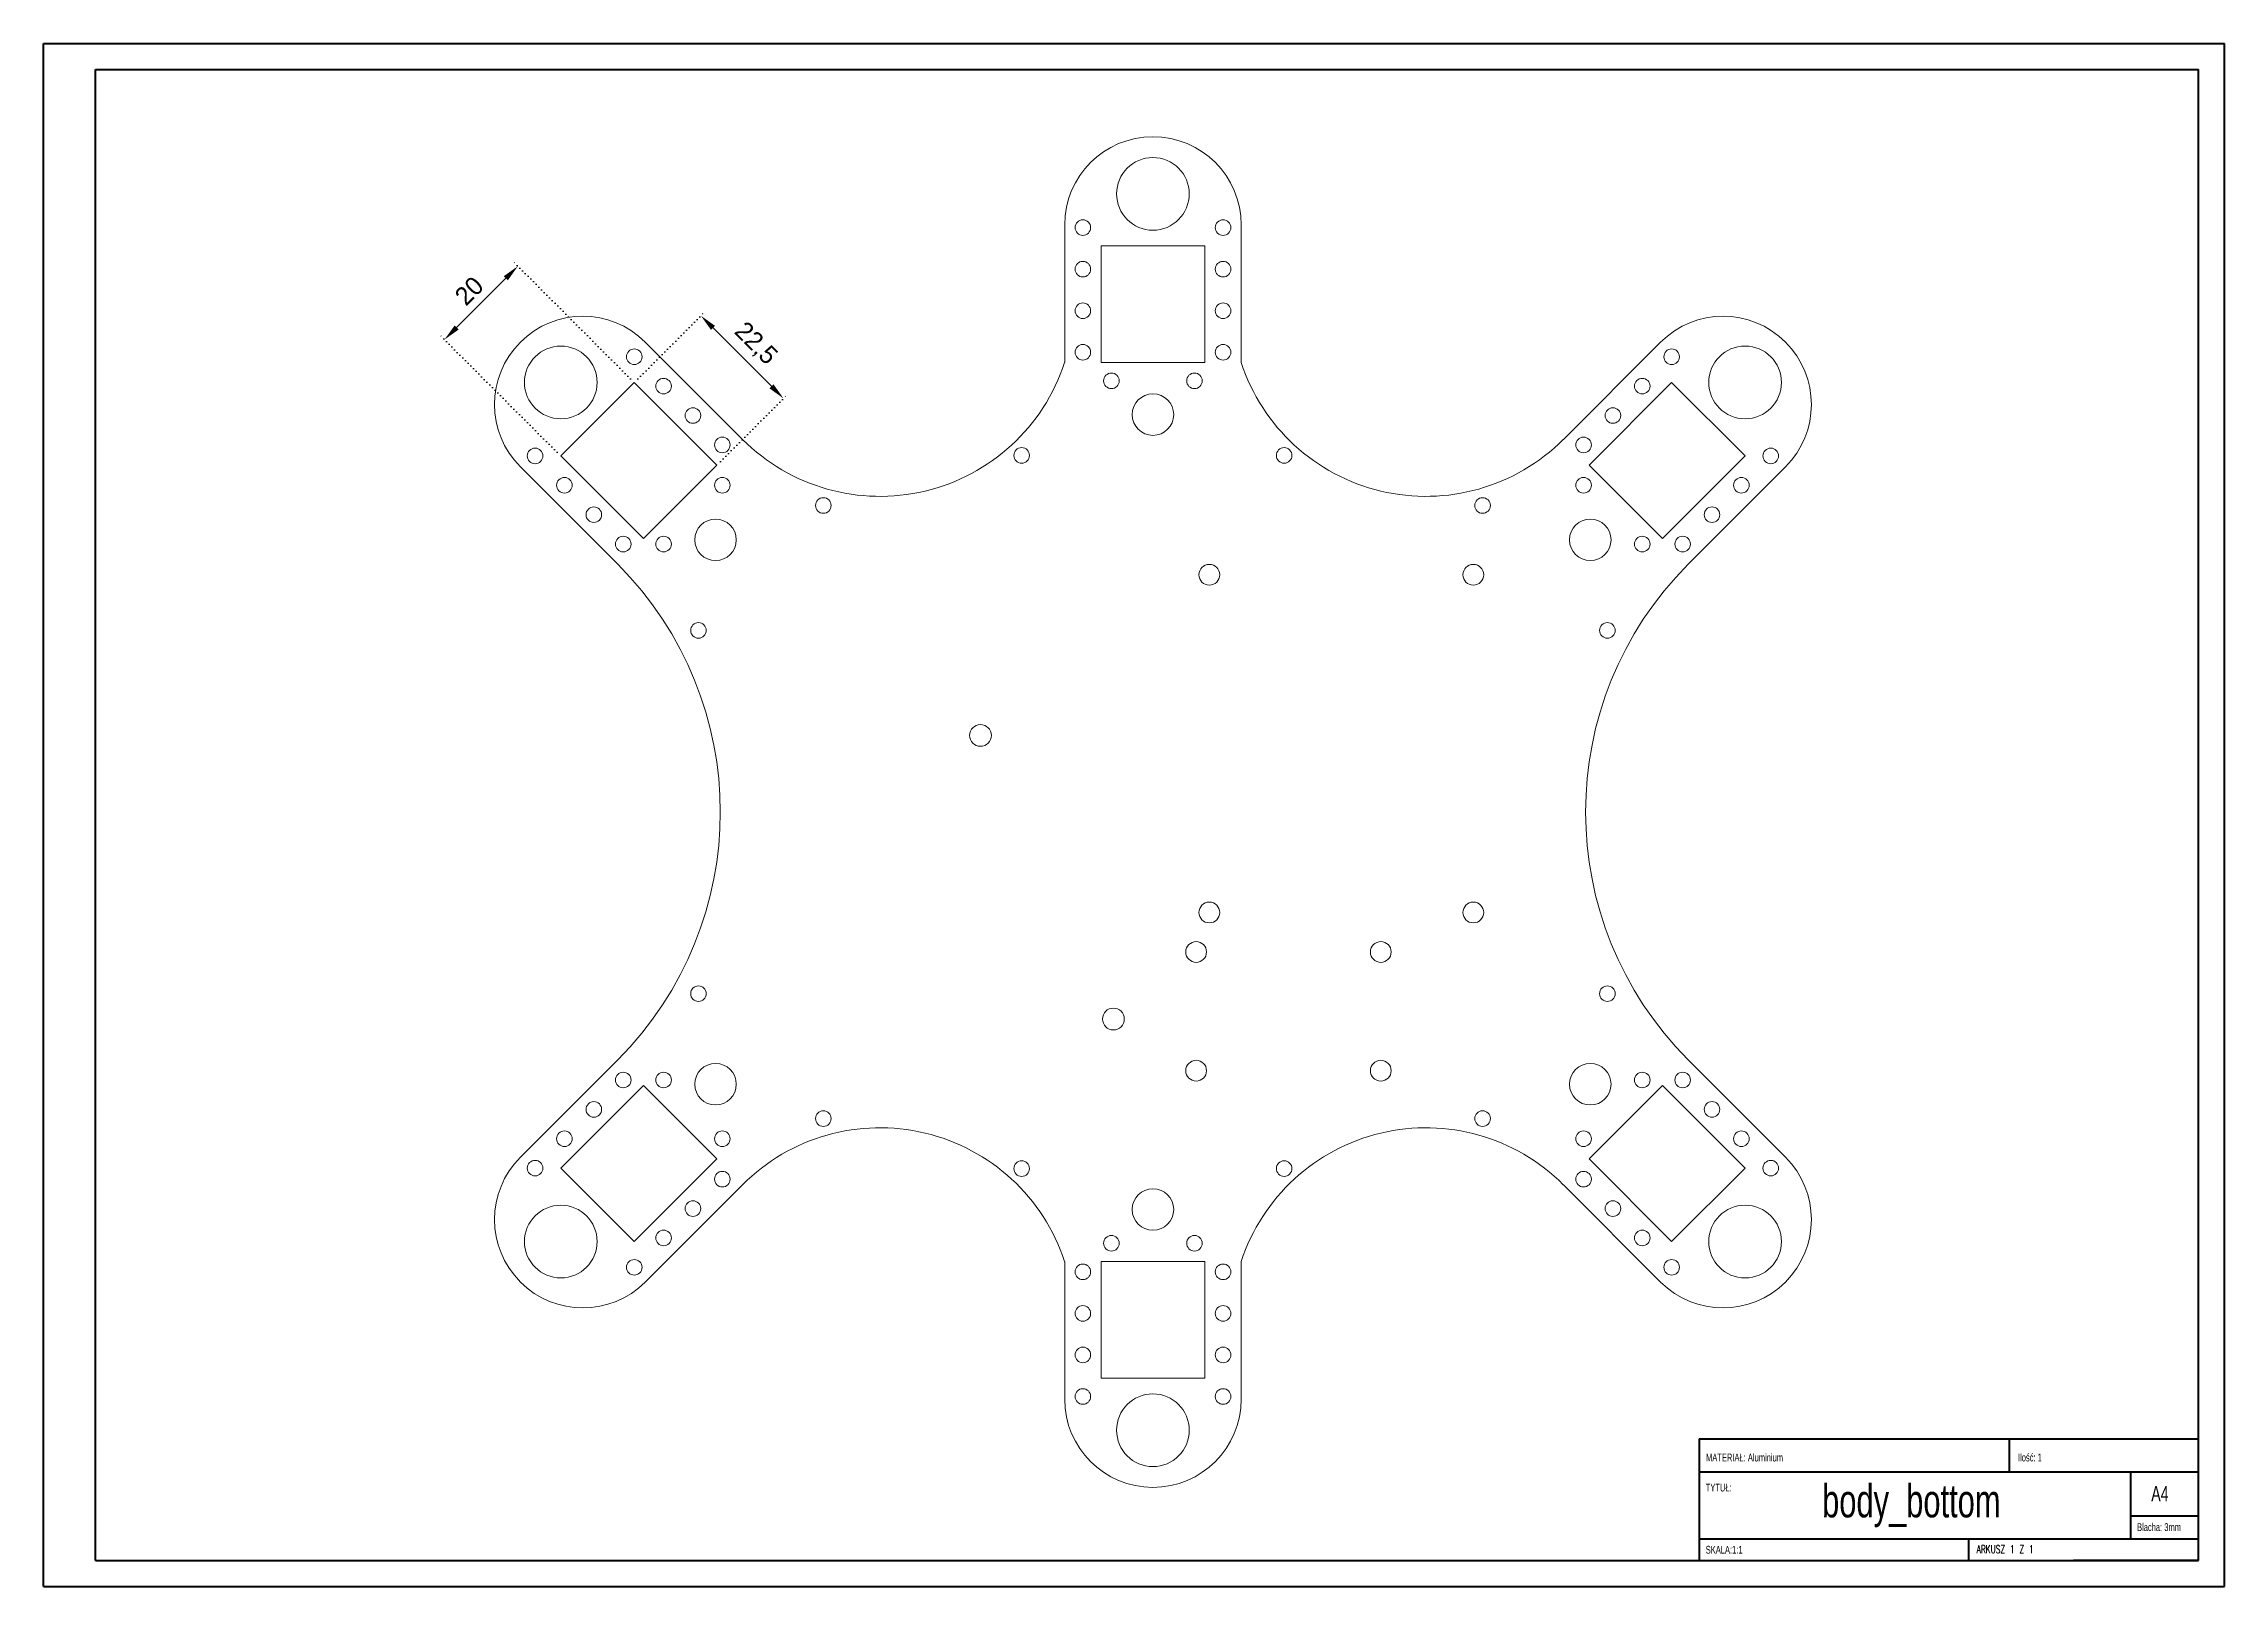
# Model space of a CAD drawing. Header units: millimetres. Extents: x 2454 to 2874, y 777 to 1074.
import ezdxf

# ---------------------------------------------------------------- set-up
doc = ezdxf.new("R2010")
doc.units = ezdxf.units.MM
doc.header["$PDSIZE"] = -1
doc.linetypes.add('DOT2', pattern=[0.635, 0, -0.635])
doc.styles.add('SLDTEXTSTYLE0', font='TXT', dxfattribs={"width": 0.7})
doc.styles.add('SLDTEXTSTYLE1', font='TXT', dxfattribs={"width": 0.7, "bigfont": 'bigfont'})
doc.dimstyles.new('ISO-25 (dot)', dxfattribs={"dimtxt": 3.5, "dimasz": 3.302, "dimexe": 1, "dimexo": 1, "dimgap": 1.524, "dimtad": 1, "dimdec": 1, "dimtxsty": 'Standard', "dimcen": 2.5, "dimazin": 0, "dimtfac": 1, "dimtdec": 1, "dimtmove": 0, "dimatfit": 3, "dimfxl": 1, "dimtzin": 0, "dimarcsym": 0})

# ---------------------------------------------------------------- blocks, each defined once
blk = doc.blocks.new('*D3')
at = {"color": 0, "linetype": 'DOT2', "lineweight": -2, "transparency": 16777216}
for p, q in [((2568.32, 1009.11), (2581.16, 1021.96)), ((2584.23, 993.2), (2597.07, 1006.05))]:
    blk.add_line(p, q, dxfattribs=at)
at = {"color": 0, "lineweight": -2, "transparency": 16777216}
blk.add_line((2582.79, 1018.91), (2594.03, 1007.67), dxfattribs=at)
at = {"color": 0, "transparency": 16777216}
for points in [[(2583.18, 1019.3), (2582.4, 1018.52), (2580.45, 1021.25)], [(2594.42, 1008.06), (2593.64, 1007.28), (2596.36, 1005.34)]]:
    blk.add_solid(points, dxfattribs=at)
at = {"layer": 'Defpoints', "color": 0, "transparency": 16777216}
for p in [(2567.61, 1008.41), (2596.36, 1005.34), (2583.52, 992.5)]:
    blk.add_point(p, dxfattribs=at)
at = {"color": 0, "transparency": 16777216, "insert": (2590.93, 1015.81), "char_height": 3.5, "attachment_point": 5, "rotation": 315}
blk.add_mtext('22,5', dxfattribs=at)
blk = doc.blocks.new('*D4')
at = {"color": 0, "linetype": 'DOT2', "lineweight": -2, "transparency": 16777216}
for p, q in [((2566.9, 1009.11), (2544.51, 1031.51)), ((2552.76, 994.97), (2530.36, 1017.37))]:
    blk.add_line(p, q, dxfattribs=at)
at = {"color": 0, "lineweight": -2, "transparency": 16777216}
blk.add_line((2542.88, 1028.47), (2533.41, 1018.99), dxfattribs=at)
at = {"color": 0, "transparency": 16777216}
for points in [[(2542.49, 1028.86), (2543.27, 1028.08), (2545.21, 1030.8)], [(2533.02, 1019.38), (2533.8, 1018.6), (2531.07, 1016.66)]]:
    blk.add_solid(points, dxfattribs=at)
at = {"layer": 'Defpoints', "color": 0, "transparency": 16777216}
for p in [(2531.07, 1016.66), (2567.61, 1008.41), (2553.47, 994.26)]:
    blk.add_point(p, dxfattribs=at)
at = {"color": 0, "transparency": 16777216, "insert": (2535.83, 1026.04), "char_height": 3.5, "attachment_point": 5, "rotation": 45}
blk.add_mtext('20', dxfattribs=at)

msp = doc.modelspace()

# ---------------------------------------------------------------- linework, layer by layer
at = {"color": 7, "linetype": 'Continuous', "lineweight": 40}
for p, q in [((2453.86, 776.64), (2453.86, 1073.64)), ((2453.86, 1073.64), (2663.86, 1073.64)), ((2663.86, 1073.64), (2873.86, 1073.64)), ((2873.86, 776.64), (2873.86, 1073.64)), ((2463.86, 781.64), (2463.86, 1068.64)), ((2463.86, 1068.64), (2868.86, 1068.64)), ((2868.86, 781.64), (2868.86, 1068.64)), ((2772.69, 805.01), (2868.86, 805.01)), ((2772.69, 805.01), (2772.69, 781.64)), ((2832.46, 798.73), (2832.46, 805.01)), ((2868.86, 798.64), (2772.69, 798.64)), ((2855.86, 785.89), (2855.86, 798.64)), ((2868.86, 790.14), (2855.86, 790.14)), ((2772.69, 785.79), (2868.86, 785.79)), ((2824.66, 781.64), (2824.66, 785.79)), ((2463.86, 781.64), (2868.86, 781.64)), ((2868.86, 781.64), (2844.77, 781.64)), ((2453.86, 776.64), (2663.86, 776.64)), ((2663.86, 776.64), (2873.86, 776.64))]:
    msp.add_line(p, q, dxfattribs=at)
at = {"color": 7, "linetype": 'Continuous', "lineweight": 15}
for p, q in [((2650.51, 1038.72), (2650.51, 1012.22)), ((2684.51, 1012.22), (2684.51, 1038.72)), ((2677.51, 1034.72), (2657.51, 1034.72)), ((2657.51, 1034.72), (2657.51, 1012.22)), ((2677.51, 1012.22), (2677.51, 1034.72)), ((2588.47, 997.44), (2569.73, 1016.18)), ((2657.51, 1012.22), (2677.51, 1012.22)), ((2765.29, 1016.18), (2746.55, 997.44)), ((2567.61, 1008.41), (2553.47, 994.26)), ((2583.52, 992.5), (2567.61, 1008.41)), ((2767.41, 1008.41), (2751.5, 992.5)), ((2781.55, 994.26), (2767.41, 1008.41)), ((2545.69, 992.14), (2564.43, 973.4)), ((2553.47, 994.26), (2569.38, 978.35)), ((2569.38, 978.35), (2583.52, 992.5)), ((2751.5, 992.5), (2765.64, 978.35)), ((2765.64, 978.35), (2781.55, 994.26)), ((2770.59, 973.4), (2789.33, 992.14)), ((2564.43, 878.01), (2545.69, 859.27)), ((2789.33, 859.27), (2770.59, 878.01)), ((2569.38, 873.06), (2553.47, 857.15)), ((2583.52, 858.92), (2569.38, 873.06)), ((2765.64, 873.06), (2751.5, 858.92)), ((2781.55, 857.15), (2765.64, 873.06)), ((2553.47, 857.15), (2567.61, 843.01)), ((2567.61, 843.01), (2583.52, 858.92)), ((2751.5, 858.92), (2767.41, 843.01)), ((2767.41, 843.01), (2781.55, 857.15)), ((2569.73, 835.23), (2588.47, 853.97)), ((2746.55, 853.97), (2765.29, 835.23)), ((2650.51, 839.19), (2650.51, 812.69)), ((2677.51, 839.19), (2657.51, 839.19)), ((2657.51, 839.19), (2657.51, 816.69)), ((2677.51, 816.69), (2677.51, 839.19)), ((2684.51, 812.69), (2684.51, 839.19)), ((2657.51, 816.69), (2677.51, 816.69))]:
    msp.add_line(p, q, dxfattribs=at)
for centre, radius in [((2667.51, 1044.72), 7), ((2654.01, 1038.22), 1.5), ((2681.01, 1038.22), 1.5), ((2654.01, 1030.22), 1.5), ((2681.01, 1030.22), 1.5), ((2654.01, 1022.22), 1.5), ((2681.01, 1022.22), 1.5), ((2553.47, 1008.41), 7), ((2567.61, 1013.35), 1.5), ((2654.01, 1014.22), 1.5), ((2681.01, 1014.22), 1.5), ((2767.41, 1013.35), 1.5), ((2781.55, 1008.41), 7), ((2573.27, 1007.7), 1.5), ((2659.51, 1008.72), 1.5), ((2675.51, 1008.72), 1.5), ((2761.75, 1007.7), 1.5), ((2667.51, 1002.22), 4), ((2578.92, 1002.04), 1.5), ((2756.09, 1002.04), 1.5), ((2548.52, 994.26), 1.5), ((2584.58, 996.38), 1.5), ((2642.23, 994.36), 1.5), ((2692.78, 994.36), 1.5), ((2750.44, 996.38), 1.5), ((2786.5, 994.26), 1.5), ((2554.17, 988.61), 1.5), ((2584.58, 988.61), 1.5), ((2750.44, 988.61), 1.5), ((2780.84, 988.61), 1.5), ((2559.83, 982.95), 1.5), ((2604.03, 984.72), 1.5), ((2730.99, 984.72), 1.5), ((2775.18, 982.95), 1.5), ((2565.49, 977.29), 1.5), ((2573.27, 977.29), 1.5), ((2583.27, 978.11), 4), ((2751.74, 978.11), 4), ((2761.75, 977.29), 1.5), ((2769.53, 977.29), 1.5), ((2678.37, 971.39), 2), ((2729.21, 971.39), 2), ((2579.98, 960.68), 1.5), ((2755.03, 960.68), 1.5), ((2634.29, 940.46), 2.1), ((2678.37, 906.37), 2), ((2729.21, 906.37), 2), ((2675.83, 898.77), 2), ((2711.39, 898.77), 2), ((2579.98, 890.74), 1.5), ((2755.03, 890.74), 1.5), ((2659.89, 885.86), 2.1), ((2675.83, 875.91), 2), ((2711.39, 875.91), 2), ((2565.49, 874.12), 1.5), ((2573.27, 874.12), 1.5), ((2583.27, 873.31), 4), ((2751.74, 873.31), 4), ((2761.75, 874.12), 1.5), ((2769.53, 874.12), 1.5), ((2559.83, 868.46), 1.5), ((2775.18, 868.46), 1.5), ((2604.03, 866.7), 1.5), ((2730.99, 866.7), 1.5), ((2554.17, 862.81), 1.5), ((2584.58, 862.81), 1.5), ((2750.44, 862.81), 1.5), ((2780.84, 862.81), 1.5), ((2548.52, 857.15), 1.5), ((2642.23, 857.06), 1.5), ((2692.78, 857.06), 1.5), ((2786.5, 857.15), 1.5), ((2584.58, 855.03), 1.5), ((2667.51, 849.19), 4), ((2750.44, 855.03), 1.5), ((2553.47, 843.01), 7), ((2578.92, 849.37), 1.5), ((2756.09, 849.37), 1.5), ((2781.55, 843.01), 7), ((2573.27, 843.71), 1.5), ((2761.75, 843.71), 1.5), ((2659.51, 842.69), 1.5), ((2675.51, 842.69), 1.5), ((2567.61, 838.06), 1.5), ((2654.01, 837.19), 1.5), ((2681.01, 837.19), 1.5), ((2767.41, 838.06), 1.5), ((2654.01, 829.19), 1.5), ((2681.01, 829.19), 1.5), ((2654.01, 821.19), 1.5), ((2681.01, 821.19), 1.5), ((2654.01, 813.19), 1.5), ((2667.51, 806.69), 7), ((2681.01, 813.19), 1.5)]:
    msp.add_circle(centre, radius, dxfattribs=at)
for centre, radius, start, end in [((2667.51, 1038.72), 17, 0, 180), ((2557.71, 1004.16), 17, 45, 225), ((2777.31, 1004.16), 17, 315, 135), ((2614.94, 1023.92), 37.44, 225, 341.7905), ((2720.07, 1023.92), 37.44, 198.2095, 315), ((2516.73, 925.71), 67.45, 315, 45), ((2818.29, 925.71), 67.45, 135, 225), ((2614.94, 827.49), 37.44, 18.2095, 135), ((2720.07, 827.49), 37.44, 45, 161.7905), ((2557.71, 847.25), 17, 135, 315), ((2777.31, 847.25), 17, 225, 45), ((2667.51, 812.69), 17, 180, 0)]:
    msp.add_arc(centre, radius, start, end, dxfattribs=at)

# ---------------------------------------------------------------- texts
at = {"color": 7, "linetype": 'Continuous', "lineweight": 0}
for s, insert, char_height, attachment_point, style in [('MATERIAŁ: Aluminium', (2774.03, 802.19), 1.5, 1, 'SLDTEXTSTYLE0'), ('Ilość: 1', (2834.11, 802.19), 1.5, 1, 'SLDTEXTSTYLE0'), ('TYTUŁ:', (2773.97, 796.41), 1.5, 1, 'SLDTEXTSTYLE0'), ('body_bottom', (2813.57, 796.27), 6.35, 2, 'SLDTEXTSTYLE0'), ('A4', (2859.78, 795.94), 2.91, 1, 'SLDTEXTSTYLE0'), ('Blacha: 3mm', (2857.04, 788.79), 1.5, 1, 'SLDTEXTSTYLE0'), ('SKALA:1:1', (2773.97, 784.44), 1.5, 1, 'SLDTEXTSTYLE0'), ('ARKUSZ 1 Z 1', (2826.14, 784.54), 1.5, 1, 'SLDTEXTSTYLE1')]:
    msp.add_mtext(s, dxfattribs=dict(at, insert=insert, char_height=char_height, attachment_point=attachment_point, style=style))

# ---------------------------------------------------------------- dimensions: what is measured, and where the dimension line sits
for p2, distance, picture, middle in [((2553.47, 994.26), -31.67, '*D4', (2535.83, 1026.04)), ((2583.52, 992.5), 18.16, '*D3', (2590.93, 1015.81))]:
    dim = msp.add_aligned_dim(p1=(2567.61, 1008.41), p2=p2, distance=distance, dimstyle='ISO-25 (dot)')
    dim.commit()
    dim.dimension.update_dxf_attribs({"geometry": picture, "text_midpoint": middle})

doc.saveas('drawing.dxf')
